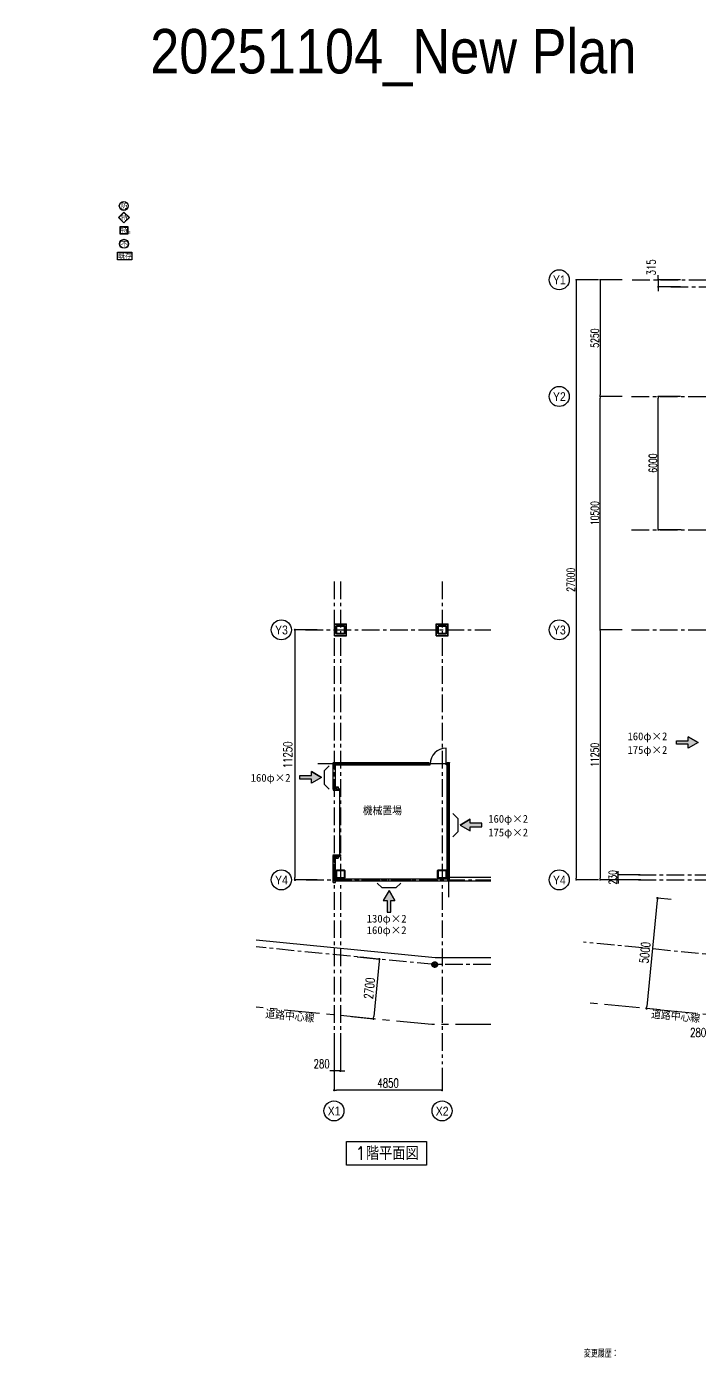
# Model space of a CAD drawing. Extents: x -119186 to 81257, y 1814 to 147180.
# Drawn here: x -5463 to 24789, y 3006 to 62880 of the extents above; entities that cross this region are included whole.
import ezdxf
from ezdxf.enums import TextEntityAlignment as Align

# ---------------------------------------------------------------- set-up
doc = ezdxf.new("R2010")
doc.units = 0
doc.header["$LTSCALE"] = 12.7
doc.header["$MEASUREMENT"] = 0
doc.header["$PDMODE"] = 1
doc.header["$PDSIZE"] = -2
doc.linetypes.add('CENTER', pattern=[2, 1.25, -0.25, 0.25, -0.25])
doc.layers.get('0').update_dxf_attribs({"linetype": 'CONTINUOUS'})
doc.layers.get('DEFPOINTS').update_dxf_attribs({"color": 1, "linetype": 'CONTINUOUS'})
for name, color, linetype in [('0-1', 7, 'CONTINUOUS'), ('0-5', 7, 'CONTINUOUS'), ('1-1', 7, 'CONTINUOUS'), ('1-4', 7, 'CONTINUOUS'), ('2-2', 7, 'CONTINUOUS'), ('80_SHELL_TEXT', 7, 'CONTINUOUS'), ('__', 7, 'CONTINUOUS'), ('______-3', 206, 'CONTINUOUS'), ('A_寸法', 9, 'CONTINUOUS'), ('A_建築（下図）', 8, 'CONTINUOUS'), ('A_敷地境界線', 1, 'CENTER'), ('A_記述', 3, 'CONTINUOUS'), ('A_通り芯', 8, 'CENTER'), ('A_通り記号', 2, 'CENTER'), ('A_道路中心線', 8, 'CENTER'), ('G0-MOJI', 7, 'CONTINUOUS')]:
    doc.layers.add(name, color=color, linetype=linetype)
doc.layers.add('A_冷媒用スリーブ', color=1, linetype='CONTINUOUS', true_color=0xff0000)
doc.styles.add('Dim', font='simplex.shx', dxfattribs={"width": 0.7, "bigfont": 'extfont2.shx'})
doc.styles.add('KANSIM', font='SIMPLEX.shx', dxfattribs={"width": 0.7, "bigfont": 'extfont2.shx'})
doc.styles.get("Standard").update_dxf_attribs({"font": 'txt', "bigfont": 'BIGFONT.SHX'})
doc.styles.add('Standard-A', font='romans.shx', dxfattribs={"bigfont": 'extfont2.shx'})
doc.styles.add('ゴシック', font='MS Gothic.ttf', dxfattribs={"height": 4})
doc.styles.add('スタイル1', font='MS PGothic.ttf')
doc.styles.add('丸ゴチック', font='HGRSMP.TTF')
doc.dimstyles.new('1-200', dxfattribs={"dimscale": 200, "dimtxt": 3, "dimasz": 1, "dimexe": 1, "dimexo": 1, "dimgap": 1, "dimtad": 1, "dimdec": 0, "dimtxsty": 'Dim', "dimblk": 'DOT', "dimcen": 2.5, "dimadec": 0, "dimazin": 0, "dimtfac": 1, "dimtdec": 0, "dimtix": 1, "dimtmove": 2, "dimatfit": 3, "dimldrblk": '引出線', "dimfxl": 1, "dimlwd": -1, "dimlwe": -1, "dimarcsym": 0})

# ---------------------------------------------------------------- blocks, each defined once
blk = doc.blocks.new('_________')
at = {"layer": '______-3', "color": 4}
blk.add_point((0, 0), dxfattribs=at)
at = {"layer": '__', "color": 0, "flags": 1}
for tag in ['SQ_M', '__', '______', '__', '__']:
    blk.add_attdef(tag, (0, 0), '', height=0.18, dxfattribs=at)
blk = doc.blocks.new('_Dot')
at = {"color": 0, "linetype": 'ByBlock', "lineweight": -2}
blk.add_line((-0.5, 0), (-1, 0), dxfattribs=at)
at = {"color": 0, "linetype": 'ByBlock', "const_width": 0.5}
blk.add_lwpolyline([(-0.25, 0, 1), (0.25, 0, 1)], format="xyb", close=True, dxfattribs=at)
blk = doc.blocks.new('*D4')
at = {"layer": 'A_寸法', "color": 0, "transparency": 16777216}
for p, q in [((21324, 35740), (20324, 35740)), ((20324, 35660), (20324, 24570)), ((21324, 24490), (20324, 24490))]:
    blk.add_line(p, q, dxfattribs=at)
at = {"layer": 'DEFPOINTS', "color": 0, "transparency": 16777216}
for p in [(21324, 35740), (20324, 24490), (21324, 24490)]:
    blk.add_point(p, dxfattribs=at)
at = {"layer": 'A_寸法', "color": 0, "transparency": 16777216, "xscale": 80, "yscale": 80, "zscale": 80}
for p, rotation in [((20324, 35740), 90), ((20324, 24490), 270)]:
    blk.add_blockref('_Dot', p, dxfattribs=dict(at, rotation=rotation))
at = {"layer": 'A_寸法', "color": 0, "transparency": 16777216, "insert": (20084, 30115), "char_height": 360, "attachment_point": 5, "rotation": 90, "style": 'Dim'}
blk.add_mtext('11250', dxfattribs=at)
blk = doc.blocks.new('引出線')
at = {"color": 0, "linetype": 'ByBlock'}
for points in [[(0, 0), (-1.96, -0.4)], [(-1, 0), (0, 0)]]:
    blk.add_lwpolyline(points, dxfattribs=at)
blk = doc.blocks.new('*D5')
at = {"layer": 'A_寸法', "color": 0, "transparency": 16777216}
for p, q in [((21324, 46240), (20324, 46240)), ((20324, 35820), (20324, 46160)), ((21324, 35740), (20324, 35740))]:
    blk.add_line(p, q, dxfattribs=at)
at = {"layer": 'DEFPOINTS', "color": 0, "transparency": 16777216}
for p in [(20324, 46240), (21324, 46240), (21324, 35740)]:
    blk.add_point(p, dxfattribs=at)
at = {"layer": 'A_寸法', "color": 0, "transparency": 16777216, "xscale": 80, "yscale": 80, "zscale": 80}
for p, rotation in [((20324, 46240), 90), ((20324, 35740), 270)]:
    blk.add_blockref('_Dot', p, dxfattribs=dict(at, rotation=rotation))
at = {"layer": 'A_寸法', "color": 0, "transparency": 16777216, "insert": (20084, 40990), "char_height": 360, "attachment_point": 5, "rotation": 90, "style": 'Dim'}
blk.add_mtext('10500', dxfattribs=at)
blk = doc.blocks.new('*D6')
at = {"layer": 'A_寸法', "color": 0, "transparency": 16777216}
for p, q in [((21324, 51490), (20324, 51490)), ((20324, 51410), (20324, 46320)), ((21324, 46240), (20324, 46240))]:
    blk.add_line(p, q, dxfattribs=at)
at = {"layer": 'DEFPOINTS', "color": 0, "transparency": 16777216}
for p in [(21324, 51490), (20324, 46240), (21324, 46240)]:
    blk.add_point(p, dxfattribs=at)
at = {"layer": 'A_寸法', "color": 0, "transparency": 16777216, "xscale": 80, "yscale": 80, "zscale": 80}
for p, rotation in [((20324, 51490), 90), ((20324, 46240), 270)]:
    blk.add_blockref('_Dot', p, dxfattribs=dict(at, rotation=rotation))
at = {"layer": 'A_寸法', "color": 0, "transparency": 16777216, "insert": (20084, 48865), "char_height": 360, "attachment_point": 5, "rotation": 90, "style": 'Dim'}
blk.add_mtext('5250', dxfattribs=at)
blk = doc.blocks.new('*D7')
at = {"layer": 'A_寸法', "color": 0, "transparency": 16777216}
for p, q in [((20247, 51490), (19248, 51490)), ((19248, 51410), (19248, 24570)), ((20247, 24490), (19248, 24490))]:
    blk.add_line(p, q, dxfattribs=at)
at = {"layer": 'DEFPOINTS', "color": 0, "transparency": 16777216}
for p in [(20247, 51490), (19248, 24490), (20247, 24490)]:
    blk.add_point(p, dxfattribs=at)
at = {"layer": 'A_寸法', "color": 0, "transparency": 16777216, "xscale": 80, "yscale": 80, "zscale": 80}
for p, rotation in [((19248, 51490), 90), ((19248, 24490), 270)]:
    blk.add_blockref('_Dot', p, dxfattribs=dict(at, rotation=rotation))
at = {"layer": 'A_寸法', "color": 0, "transparency": 16777216, "insert": (19008, 37990), "char_height": 360, "attachment_point": 5, "rotation": 90, "style": 'Dim'}
blk.add_mtext('27000', dxfattribs=at)
blk = doc.blocks.new('*D8')
at = {"layer": 'A_寸法', "color": 0, "transparency": 16777216}
for p, q in [((23942, 46240), (22942, 46240)), ((22942, 40320), (22942, 46160)), ((23964, 40240), (22942, 40240))]:
    blk.add_line(p, q, dxfattribs=at)
at = {"layer": 'DEFPOINTS', "color": 0, "transparency": 16777216}
for p in [(22942, 46240), (23942, 46240), (23964, 40240)]:
    blk.add_point(p, dxfattribs=at)
at = {"layer": 'A_寸法', "color": 0, "transparency": 16777216, "xscale": 80, "yscale": 80, "zscale": 80}
for p, rotation in [((22942, 46240), 90), ((22942, 40240), 270)]:
    blk.add_blockref('_Dot', p, dxfattribs=dict(at, rotation=rotation))
at = {"layer": 'A_寸法', "color": 0, "transparency": 16777216, "insert": (22702, 43240), "char_height": 360, "attachment_point": 5, "rotation": 90, "style": 'Dim'}
blk.add_mtext('6000', dxfattribs=at)
blk = doc.blocks.new('*D9')
at = {"layer": 'A_寸法', "color": 0, "transparency": 16777216}
for p, q in [((22942, 51590), (22942, 51690)), ((23942, 51490), (22942, 51490)), ((22942, 51490), (22942, 51175)), ((23942, 51175), (22942, 51175)), ((22942, 51075), (22942, 50975))]:
    blk.add_line(p, q, dxfattribs=at)
at = {"layer": 'DEFPOINTS', "color": 0, "transparency": 16777216}
for p in [(22942, 51175), (23942, 51490), (23942, 51175)]:
    blk.add_point(p, dxfattribs=at)
at = {"layer": 'A_寸法', "color": 0, "transparency": 16777216, "xscale": 100, "yscale": 100, "zscale": 100}
for p, rotation in [((22942, 51490), 270), ((22942, 51175), 90)]:
    blk.add_blockref('_Dot', p, dxfattribs=dict(at, rotation=rotation))
at = {"layer": 'A_寸法', "color": 0, "transparency": 16777216, "insert": (22622, 52048), "char_height": 400, "attachment_point": 5, "rotation": 90, "style": 'Dim'}
blk.add_mtext('315', dxfattribs=at)
blk = doc.blocks.new('*D12')
at = {"layer": 'A_寸法', "color": 0, "transparency": 16777216}
for p, q in [((22894, 23574), (22421, 18798)), ((23514, 23614), (22904, 23674)), ((23021, 18638), (22412, 18698))]:
    blk.add_line(p, q, dxfattribs=at)
at = {"layer": 'DEFPOINTS', "color": 0, "transparency": 16777216}
for p in [(23514, 23614), (22412, 18698), (23021, 18638)]:
    blk.add_point(p, dxfattribs=at)
at = {"layer": 'A_寸法', "color": 0, "transparency": 16777216, "xscale": 100, "yscale": 100, "zscale": 100}
for p, rotation in [((22904, 23674), 84.34667987780931), ((22412, 18698), 264.3466798778093)]:
    blk.add_blockref('_Dot', p, dxfattribs=dict(at, rotation=rotation))
at = {"layer": 'A_寸法', "color": 0, "transparency": 16777216, "insert": (22339, 21218), "char_height": 400, "attachment_point": 5, "rotation": 84.34668, "style": 'Dim'}
blk.add_mtext('5000', dxfattribs=at)
blk = doc.blocks.new('*D20')
at = {"layer": 'A_寸法', "color": 0, "transparency": 16777216}
for p, q in [((25300, 18300), (25300, 17301)), ((25580, 18300), (25580, 17301)), ((25200, 17301), (25100, 17301)), ((25580, 17301), (25300, 17301)), ((25680, 17301), (25780, 17301))]:
    blk.add_line(p, q, dxfattribs=at)
at = {"layer": 'DEFPOINTS', "color": 0, "transparency": 16777216}
for p in [(25300, 18300), (25580, 18300), (25300, 17301)]:
    blk.add_point(p, dxfattribs=at)
at = {"layer": 'A_寸法', "color": 0, "transparency": 16777216, "xscale": 100, "yscale": 100, "zscale": 100}
blk.add_blockref('_Dot', (25300, 17301), dxfattribs=at)
at = {"layer": 'A_寸法', "color": 0, "transparency": 16777216, "xscale": 100, "yscale": 100, "zscale": 100, "rotation": 180}
blk.add_blockref('_Dot', (25580, 17301), dxfattribs=at)
at = {"layer": 'A_寸法', "color": 0, "transparency": 16777216, "insert": (24736, 17621), "char_height": 400, "attachment_point": 5, "style": 'Dim'}
blk.add_mtext('280', dxfattribs=at)
blk = doc.blocks.new('*D23')
at = {"layer": 'A_寸法', "color": 0, "transparency": 16777216}
for p, q in [((21132, 24800), (21132, 24880)), ((22132, 24720), (21132, 24720)), ((21132, 24490), (21132, 24720)), ((22154, 24490), (21132, 24490)), ((21132, 24410), (21132, 24330))]:
    blk.add_line(p, q, dxfattribs=at)
at = {"layer": 'DEFPOINTS', "color": 0, "transparency": 16777216}
for p in [(21132, 24720), (22132, 24720), (22154, 24490)]:
    blk.add_point(p, dxfattribs=at)
at = {"layer": 'A_寸法', "color": 0, "transparency": 16777216, "xscale": 80, "yscale": 80, "zscale": 80}
for p, rotation in [((21132, 24720), 270), ((21132, 24490), 90)]:
    blk.add_blockref('_Dot', p, dxfattribs=dict(at, rotation=rotation))
at = {"layer": 'A_寸法', "color": 0, "transparency": 16777216, "insert": (20892, 24605), "char_height": 360, "attachment_point": 5, "rotation": 90, "style": 'Dim'}
blk.add_mtext('230', dxfattribs=at)
blk = doc.blocks.new('*D32')
at = {"layer": 'A_寸法', "color": 0, "transparency": 16777216}
for p, q in [((8367, 16028), (8367, 15028)), ((13217, 16028), (13217, 15028)), ((13117, 15028), (8467, 15028))]:
    blk.add_line(p, q, dxfattribs=at)
at = {"layer": 'DEFPOINTS', "color": 0, "transparency": 16777216}
for p in [(8367, 16028), (13217, 16028), (8367, 15028)]:
    blk.add_point(p, dxfattribs=at)
at = {"layer": 'A_寸法', "color": 0, "transparency": 16777216, "xscale": 100, "yscale": 100, "zscale": 100, "rotation": 180}
blk.add_blockref('_Dot', (8367, 15028), dxfattribs=at)
at = {"layer": 'A_寸法', "color": 0, "transparency": 16777216, "xscale": 100, "yscale": 100, "zscale": 100}
blk.add_blockref('_Dot', (13217, 15028), dxfattribs=at)
at = {"layer": 'A_寸法', "color": 0, "transparency": 16777216, "insert": (10792, 15348), "char_height": 400, "attachment_point": 5, "style": 'Dim'}
blk.add_mtext('4850', dxfattribs=at)
blk = doc.blocks.new('*D33')
at = {"layer": 'A_寸法', "color": 0, "transparency": 16777216}
for p, q in [((8367, 16893), (8367, 15893)), ((8647, 16893), (8647, 15893)), ((8267, 15893), (8167, 15893)), ((8647, 15893), (8367, 15893)), ((8747, 15893), (8847, 15893))]:
    blk.add_line(p, q, dxfattribs=at)
at = {"layer": 'DEFPOINTS', "color": 0, "transparency": 16777216}
for p in [(8367, 16893), (8647, 16893), (8367, 15893)]:
    blk.add_point(p, dxfattribs=at)
at = {"layer": 'A_寸法', "color": 0, "transparency": 16777216, "xscale": 100, "yscale": 100, "zscale": 100}
blk.add_blockref('_Dot', (8367, 15893), dxfattribs=at)
at = {"layer": 'A_寸法', "color": 0, "transparency": 16777216, "xscale": 100, "yscale": 100, "zscale": 100, "rotation": 180}
blk.add_blockref('_Dot', (8647, 15893), dxfattribs=at)
at = {"layer": 'A_寸法', "color": 0, "transparency": 16777216, "insert": (7803, 16213), "char_height": 400, "attachment_point": 5, "style": 'Dim'}
blk.add_mtext('280', dxfattribs=at)
blk = doc.blocks.new('*D34')
at = {"layer": 'A_寸法', "color": 0, "transparency": 16777216}
for p, q in [((9405, 21024), (10400, 20925)), ((10390, 20826), (10144, 18338)), ((9139, 18337), (10134, 18238))]:
    blk.add_line(p, q, dxfattribs=at)
at = {"layer": 'DEFPOINTS', "color": 0, "transparency": 16777216}
for p in [(9405, 21024), (9139, 18337), (10134, 18238)]:
    blk.add_point(p, dxfattribs=at)
at = {"layer": 'A_寸法', "color": 0, "transparency": 16777216, "xscale": 100, "yscale": 100, "zscale": 100}
for p, rotation in [((10400, 20925), 84.34667984094439), ((10134, 18238), 264.3466798409444)]:
    blk.add_blockref('_Dot', p, dxfattribs=dict(at, rotation=rotation))
at = {"layer": 'A_寸法', "color": 0, "transparency": 16777216, "insert": (9948, 19613), "char_height": 400, "attachment_point": 5, "rotation": 84.34668, "style": 'Dim'}
blk.add_mtext('2700', dxfattribs=at)
blk = doc.blocks.new('*D35')
at = {"layer": 'A_寸法', "color": 0, "transparency": 16777216}
for p, q in [((7602, 35740), (6602, 35740)), ((6602, 35640), (6602, 24590)), ((7602, 24490), (6602, 24490))]:
    blk.add_line(p, q, dxfattribs=at)
at = {"layer": 'DEFPOINTS', "color": 0, "transparency": 16777216}
for p in [(7602, 35740), (6602, 24490), (7602, 24490)]:
    blk.add_point(p, dxfattribs=at)
at = {"layer": 'A_寸法', "color": 0, "transparency": 16777216, "xscale": 100, "yscale": 100, "zscale": 100}
for p, rotation in [((6602, 35740), 90), ((6602, 24490), 270)]:
    blk.add_blockref('_Dot', p, dxfattribs=dict(at, rotation=rotation))
at = {"layer": 'A_寸法', "color": 0, "transparency": 16777216, "insert": (6282, 30115), "char_height": 400, "attachment_point": 5, "rotation": 90, "style": 'Dim'}
blk.add_mtext('11250', dxfattribs=at)

msp = doc.modelspace()

# ---------------------------------------------------------------- hatches: boundary and pattern name
at = {"layer": 'A_冷媒用スリーブ'}
h = msp.add_hatch(color=256, dxfattribs=at)
h.dxf.hatch_style = 1
h.paths.add_polyline_path([(24737.5, 30671.1), (24287.7, 30930.7), (24287.7, 30749.7), (23763, 30749.7), (23763, 30592.4), (24287.7, 30592.4), (24287.7, 30411.4)])
h = msp.add_hatch(color=256, dxfattribs=at)
h.dxf.hatch_style = 1
h.paths.add_polyline_path([(7794.4, 29101.7), (7344.6, 29361.4), (7344.6, 29180.3), (6819.9, 29180.3), (6819.9, 29023), (7344.6, 29023), (7344.6, 28842)])
h = msp.add_hatch(color=256, dxfattribs=at)
h.dxf.hatch_style = 1
h.paths.add_polyline_path([(14489.1, 26697.8), (14489.1, 26878.8), (15013.7, 26878.8), (15013.7, 27036.1), (14489.1, 27036.1), (14489.1, 27217.2), (14039.3, 26957.5)])
h = msp.add_hatch(color=256, dxfattribs=at)
h.dxf.hatch_style = 1
h.paths.add_polyline_path([(10574.1, 23559.9), (10755.1, 23559.9), (10755.1, 23035.2), (10912.4, 23035.2), (10912.4, 23559.9), (11093.4, 23559.9), (10833.7, 24009.7)])

# ---------------------------------------------------------------- linework, layer by layer
at = {"layer": '0-1', "color": 7, "linetype": 'Continuous'}
for p in [(-3790.5, 4528.6), (-3790.5, 4527.4), (-3789.2, 4528.6), (-3789.2, 4527.4)]:
    msp.add_point(p, dxfattribs=at)
at = {"layer": '0-5', "color": 7, "linetype": 'Continuous'}
for p in [(-5065.2, 4396.6), (-5043.6, 4453.2), (-5043.6, 4451.7), (-5042.1, 4453.2), (-5042.1, 4451.7), (-4968.1, 4398.1), (-4968.1, 4396.6), (-4966.6, 4398.1), (-4966.6, 4396.6), (-4961.3, 4396.6), (-4878.1, 4576.3), (-4878.1, 4570.3), (-4872.1, 4576.3), (-4872.1, 4570.3), (-4842.7, 4576.3), (-4842.7, 4570.3), (-4836.7, 4576.3), (-4836.7, 4570.3), (-4791.5, 4576.3), (-4791.5, 4570.3), (-4785.5, 4576.3), (-4785.5, 4570.3), (-3378, 4395), (-3356.5, 4451.6), (-3356.5, 4450.1), (-3355, 4451.6), (-3355, 4450.1), (-3274.2, 4395)]:
    msp.add_point(p, dxfattribs=at)
at = {"layer": '1-1', "color": 7, "linetype": 'Continuous'}
for p in [(-3767.3, 4528.6), (-3767.3, 4527.4), (-3766.1, 4528.6), (-3766.1, 4527.4)]:
    msp.add_point(p, dxfattribs=at)
at = {"layer": '1-4', "color": 7, "linetype": 'Continuous'}
for p in [(-5463.4, 4354.6), (-5463.4, 4354.6), (-5081.9, 4367.2), (-5081.9, 4367.2), (-4997.5, 4531.2), (-4962.6, 4531.2), (-4828.9, 4492.9), (-4825.8, 4396.2), (-4818.1, 4499.1), (-4815.7, 4481.2), (-4804.7, 4500.9), (-4804.7, 4500.9), (-4804.1, 4496.2), (-4804.1, 4496.2), (-3791, 4391.7), (-3765.3, 4391.7), (-3765.3, 4391.7), (-3765.3, 4378.8), (-3550, 4392.3), (-3549.7, 4529.8), (-3546.4, 4530.3), (-3546.4, 4530.3), (-3310.4, 4529.6), (-3275.5, 4529.6), (-3138.7, 4394.6), (-3128.6, 4479.6)]:
    msp.add_point(p, dxfattribs=at)
at = {"layer": '2-2', "color": 7, "linetype": 'Continuous'}
for p in [(-4826.7, 4459.4), (-3139.6, 4457.9)]:
    msp.add_point(p, dxfattribs=at)
at = {"layer": 'A_冷媒用スリーブ'}
for p, q in [((24737.5, 30671.1), (24287.7, 30930.7)), ((24737.5, 30671.1), (24287.7, 30411.4)), ((7794.4, 29101.7), (7344.6, 29361.4)), ((7794.4, 29101.7), (7344.6, 28842)), ((14039.3, 26957.5), (14489.1, 27217.2)), ((14039.3, 26957.5), (14489.1, 26697.8)), ((10833.7, 24009.7), (10574.1, 23559.9)), ((10833.7, 24009.7), (11093.4, 23559.9))]:
    msp.add_line(p, q, dxfattribs=at)
for points in [[(23763, 30749.7), (24287.7, 30749.7), (24287.7, 30930.7), (24737.5, 30671.1), (24287.7, 30411.4), (24287.7, 30592.4), (23763, 30592.4), (23763, 30749.7)], [(6819.9, 29180.3), (7344.6, 29180.3), (7344.6, 29361.4), (7794.4, 29101.7), (7344.6, 28842), (7344.6, 29023), (6819.9, 29023), (6819.9, 29180.3)], [(8134.1, 29626.5), (7909.5, 29402.1), (7909.5, 28797.3), (8134.1, 28572.9)], [(13699.6, 27482.3), (13924.1, 27257.9), (13924.1, 26653.1), (13699.6, 26428.7)], [(15013.7, 27036.1), (14489.1, 27036.1), (14489.1, 27217.2), (14039.3, 26957.5), (14489.1, 26697.8), (14489.1, 26878.8), (15013.7, 26878.8), (15013.7, 27036.1)], [(11358.6, 24349.3), (11134.2, 24124.8), (10529.4, 24124.8), (10305, 24349.3)], [(10912.4, 23035.2), (10912.4, 23559.9), (11093.4, 23559.9), (10833.7, 24009.7), (10574.1, 23559.9), (10755.1, 23559.9), (10755.1, 23035.2), (10912.4, 23035.2)]]:
    msp.add_lwpolyline(points, dxfattribs=at)
at = {"layer": 'A_建築（下図）', "color": 8, "linetype": 'Continuous'}
for p, q in [((8389.8, 36014.9), (8374.8, 35999.9)), ((8374.8, 35479.9), (8374.8, 35999.9)), ((8384.8, 36004.9), (8914.8, 36004.9)), ((8384.8, 35474.9), (8384.8, 36004.9)), ((8384.8, 35998.9), (8908.8, 35998.9)), ((8389.8, 36014.9), (8909.8, 36014.9)), ((8390.8, 35480.9), (8390.8, 35998.9)), ((8908.8, 35480.9), (8908.8, 35998.9)), ((8909.8, 36014.9), (8924.8, 35999.9)), ((8914.8, 35474.9), (8914.8, 36004.9)), ((8924.8, 35479.9), (8924.8, 35999.9)), ((12964.8, 36014.9), (12949.8, 35999.9)), ((12949.8, 35479.9), (12949.8, 35999.9)), ((12959.8, 36004.9), (13489.8, 36004.9)), ((12959.8, 35474.9), (12959.8, 36004.9)), ((12959.8, 35998.9), (13483.8, 35998.9)), ((12964.8, 36014.9), (13484.8, 36014.9)), ((12965.8, 35480.9), (12965.8, 35998.9)), ((13483.8, 35480.9), (13483.8, 35998.9)), ((13484.8, 36014.9), (13499.8, 35999.9)), ((13489.8, 35474.9), (13489.8, 36004.9)), ((13499.8, 35479.9), (13499.8, 35999.9)), ((8374.8, 35479.9), (8389.8, 35464.9)), ((8384.8, 35480.9), (8908.8, 35480.9)), ((8384.8, 35474.9), (8914.8, 35474.9)), ((8389.8, 35464.9), (8909.8, 35464.9)), ((8924.8, 35479.9), (8909.8, 35464.9)), ((12949.8, 35479.9), (12964.8, 35464.9)), ((12959.8, 35480.9), (13483.8, 35480.9)), ((12959.8, 35474.9), (13489.8, 35474.9)), ((12964.8, 35464.9), (13484.8, 35464.9)), ((13499.8, 35479.9), (13484.8, 35464.9)), ((13399.8, 29694.9), (13399.8, 30414.9)), ((7628, 29719.9), (13504.8, 29719.9)), ((8324.8, 29761.9), (8332.8, 29769.9)), ((8324.8, 28577.9), (8324.8, 29761.9)), ((8324.8, 29571.6), (8424.8, 29471.6)), ((8324.8, 29527.3), (8424.8, 29427.3)), ((8332.8, 29769.9), (8416.8, 29769.9)), ((8374.8, 29719.9), (13504.8, 29719.9)), ((8416.8, 29769.9), (8424.8, 29761.9)), ((8424.8, 29769.9), (12616.8, 29769.9)), ((8424.8, 28577.9), (8424.8, 29761.9)), ((8424.8, 29669.9), (12616.8, 29669.9)), ((8682.2, 29769.9), (8782.2, 29669.9)), ((8726.6, 29769.9), (8826.6, 29669.9)), ((9024.8, 29669.9), (9024.8, 29769.9)), ((9282.2, 29769.9), (9382.2, 29669.9)), ((9326.6, 29769.9), (9426.6, 29669.9)), ((9624.8, 29669.9), (9624.8, 29769.9)), ((9882.2, 29769.9), (9982.2, 29669.9)), ((9926.6, 29769.9), (10026.6, 29669.9)), ((10224.8, 29669.9), (10224.8, 29769.9)), ((10482.2, 29769.9), (10582.2, 29669.9)), ((10526.6, 29769.9), (10626.6, 29669.9)), ((10824.8, 29669.9), (10824.8, 29769.9)), ((11082.2, 29769.9), (11182.2, 29669.9)), ((11126.6, 29769.9), (11226.6, 29669.9)), ((11424.8, 29669.9), (11424.8, 29769.9)), ((11682.2, 29769.9), (11782.2, 29669.9)), ((11726.6, 29769.9), (11826.6, 29669.9)), ((12024.8, 29669.9), (12024.8, 29769.9)), ((12282.2, 29769.9), (12382.2, 29669.9)), ((12326.6, 29769.9), (12426.6, 29669.9)), ((12616.8, 29769.9), (12624.8, 29761.9)), ((12624.8, 29677.9), (12616.8, 29669.9)), ((12624.8, 29677.9), (12624.8, 29761.9)), ((12639.8, 29659.9), (12639.8, 29729.9)), ((12639.8, 29729.9), (12664.8, 29729.9)), ((12639.8, 29659.9), (12679.8, 29659.9)), ((12664.8, 29694.9), (12664.8, 29729.9)), ((12664.8, 29694.9), (12679.8, 29694.9)), ((12679.8, 29659.9), (12679.8, 29694.9)), ((13414.8, 29694.9), (13399.8, 29694.9)), ((13399.8, 29659.9), (13399.8, 29694.9)), ((13439.8, 29659.9), (13399.8, 29659.9)), ((13414.8, 29694.9), (13414.8, 29729.9)), ((13439.8, 29729.9), (13414.8, 29729.9)), ((13439.8, 29659.9), (13439.8, 29729.9)), ((13454.8, 29761.9), (13462.8, 29769.9)), ((13462.8, 29769.9), (13454.8, 29761.9)), ((13454.8, 24539.9), (13454.8, 29761.9)), ((13454.8, 29478.6), (13554.8, 29378.6)), ((13454.8, 29434.3), (13554.8, 29334.3)), ((13462.8, 29769.9), (13546.8, 29769.9)), ((13504.8, 24489.9), (13504.8, 29719.9)), ((13504.8, 29719.9), (13504.8, 23719.5)), ((13546.8, 29769.9), (13554.8, 29761.9)), ((13554.8, 24439.9), (13554.8, 29761.9)), ((8324.8, 29169.9), (8424.8, 29169.9)), ((8324.8, 28971.6), (8424.8, 28871.6)), ((8324.8, 28927.3), (8424.8, 28827.3)), ((13454.8, 29119.9), (13554.8, 29119.9)), ((13454.8, 28878.6), (13554.8, 28778.6)), ((13454.8, 28834.3), (13554.8, 28734.3)), ((8314.8, 28549.9), (8314.8, 28519.9)), ((8344.8, 28549.9), (8314.8, 28549.9)), ((8314.8, 28519.9), (8602.3, 28519.9)), ((8332.8, 28569.9), (8324.8, 28577.9)), ((8332.8, 28569.9), (8416.8, 28569.9)), ((8344.8, 28569.9), (8344.8, 28549.9)), ((8424.8, 28577.9), (8416.8, 28569.9)), ((8454.8, 28624.9), (8454.8, 28664.9)), ((8454.8, 28614.9), (8454.8, 28574.9)), ((8457.1, 28624.5), (8457.1, 28665.3)), ((8457.1, 28615.3), (8457.1, 28574.5)), ((8459.4, 28667.6), (8550.2, 28667.6)), ((8474.8, 28622.2), (8459.4, 28622.2)), ((8474.8, 28617.6), (8459.4, 28617.6)), ((8459.4, 28572.2), (8550.2, 28572.2)), ((8459.8, 28669.9), (8549.8, 28669.9)), ((8459.8, 28619.9), (8474.8, 28619.9)), ((8459.8, 28619.9), (8474.8, 28619.9)), ((8459.8, 28569.9), (8549.8, 28569.9)), ((8474.8, 28619.9), (8474.8, 28622.2)), ((8474.8, 28619.9), (8474.8, 28617.6)), ((8534.8, 28622.2), (8534.8, 28619.9)), ((8550.2, 28622.2), (8534.8, 28622.2)), ((8549.8, 28619.9), (8534.8, 28619.9)), ((8549.8, 28619.9), (8534.8, 28619.9)), ((8534.8, 28617.6), (8534.8, 28619.9)), ((8550.2, 28617.6), (8534.8, 28617.6)), ((8552.5, 28665.3), (8552.5, 28624.5)), ((8552.5, 28574.5), (8552.5, 28615.3)), ((8554.8, 28624.9), (8554.8, 28664.9)), ((8554.8, 28614.9), (8554.8, 28574.9)), ((8554.8, 28599.9), (8556.8, 28599.9)), ((8554.8, 28579.9), (8644.8, 28579.9)), ((8556.8, 28599.9), (8556.8, 28581.9)), ((8556.8, 28581.9), (8637.3, 28581.9)), ((8602.3, 28519.9), (8602.3, 28579.9)), ((8614.8, 25559.9), (8614.8, 28579.9)), ((8627.3, 28534.9), (8627.3, 28519.9)), ((8644.8, 28519.9), (8627.3, 28519.9)), ((8637.3, 28581.9), (8637.3, 28579.9)), ((8644.8, 28519.9), (8644.8, 28579.9)), ((13454.8, 28519.9), (13554.8, 28519.9)), ((13454.8, 28278.6), (13554.8, 28178.6)), ((13454.8, 28234.3), (13554.8, 28134.3)), ((13454.8, 27919.9), (13554.8, 27919.9)), ((13454.8, 27678.6), (13554.8, 27578.6)), ((13454.8, 27634.3), (13554.8, 27534.3)), ((13454.8, 27319.9), (13554.8, 27319.9)), ((13454.8, 27078.6), (13554.8, 26978.6)), ((13454.8, 27034.3), (13554.8, 26934.3)), ((13454.8, 26719.9), (13554.8, 26719.9)), ((13454.8, 26478.6), (13554.8, 26378.6)), ((13454.8, 26434.3), (13554.8, 26334.3)), ((13454.8, 26119.9), (13554.8, 26119.9)), ((13454.8, 25878.6), (13554.8, 25778.6)), ((13454.8, 25834.3), (13554.8, 25734.3)), ((8314.8, 25619.9), (8602.3, 25619.9)), ((8314.8, 25589.9), (8314.8, 25619.9)), ((8344.8, 25589.9), (8314.8, 25589.9)), ((8332.8, 25569.9), (8324.8, 25561.9)), ((8324.8, 24377.9), (8324.8, 25561.9)), ((8324.8, 25371.6), (8424.8, 25271.6)), ((8324.8, 25327.3), (8424.8, 25227.3)), ((8332.8, 25569.9), (8416.8, 25569.9)), ((8344.8, 25569.9), (8344.8, 25589.9)), ((8416.8, 25569.9), (8424.8, 25561.9)), ((8424.8, 24377.9), (8424.8, 25561.9)), ((8454.8, 25524.9), (8454.8, 25564.9)), ((8454.8, 25514.9), (8454.8, 25474.9)), ((8457.1, 25524.5), (8457.1, 25565.3)), ((8457.1, 25515.3), (8457.1, 25474.5)), ((8459.4, 25567.6), (8550.2, 25567.6)), ((8474.8, 25522.2), (8459.4, 25522.2)), ((8474.8, 25517.6), (8459.4, 25517.6)), ((8459.4, 25472.2), (8550.2, 25472.2)), ((8459.8, 25569.9), (8549.8, 25569.9)), ((8459.8, 25519.9), (8474.8, 25519.9)), ((8459.8, 25519.9), (8474.8, 25519.9)), ((8459.8, 25469.9), (8549.8, 25469.9)), ((8474.8, 25519.9), (8474.8, 25522.2)), ((8474.8, 25519.9), (8474.8, 25517.6)), ((8534.8, 25522.2), (8534.8, 25519.9)), ((8550.2, 25522.2), (8534.8, 25522.2)), ((8549.8, 25519.9), (8534.8, 25519.9)), ((8534.8, 25517.6), (8534.8, 25519.9)), ((8549.8, 25519.9), (8534.8, 25519.9)), ((8550.2, 25517.6), (8534.8, 25517.6)), ((8552.5, 25565.3), (8552.5, 25524.5)), ((8552.5, 25474.5), (8552.5, 25515.3)), ((8554.8, 25524.9), (8554.8, 25564.9)), ((8554.8, 25559.9), (8644.8, 25559.9)), ((8554.8, 25539.9), (8556.8, 25539.9)), ((8554.8, 25514.9), (8554.8, 25474.9)), ((8556.8, 25557.9), (8637.3, 25557.9)), ((8556.8, 25539.9), (8556.8, 25557.9)), ((8602.3, 25619.9), (8602.3, 25559.9)), ((8627.3, 25604.9), (8627.3, 25619.9)), ((8644.8, 25619.9), (8627.3, 25619.9)), ((8637.3, 25557.9), (8637.3, 25559.9)), ((8644.8, 25619.9), (8644.8, 25559.9)), ((13454.8, 25519.9), (13554.8, 25519.9)), ((13454.8, 25278.6), (13554.8, 25178.6)), ((13454.8, 25234.3), (13554.8, 25134.3)), ((8324.8, 24919.9), (8424.8, 24919.9)), ((8324.8, 24771.6), (8424.8, 24671.6)), ((8324.8, 24727.3), (8424.8, 24627.3)), ((13454.8, 24919.9), (13554.8, 24919.9)), ((13454.8, 24678.6), (13554.8, 24578.6)), ((13454.8, 24634.3), (13554.8, 24534.3)), ((15415.7, 24589.9), (13554.8, 24589.9)), ((8324.8, 24377.9), (8332.8, 24369.9)), ((8332.8, 24369.9), (8416.8, 24369.9)), ((8416.8, 24369.9), (8424.8, 24377.9)), ((8424.8, 24539.9), (13554.8, 24539.9)), ((8424.8, 24439.9), (13554.8, 24439.9)), ((8682.2, 24539.9), (8782.2, 24439.9)), ((8726.6, 24539.9), (8826.6, 24439.9)), ((9024.8, 24439.9), (9024.8, 24539.9)), ((9282.2, 24539.9), (9382.2, 24439.9)), ((9326.6, 24539.9), (9426.6, 24439.9)), ((9624.8, 24439.9), (9624.8, 24539.9)), ((9882.2, 24539.9), (9982.2, 24439.9)), ((9926.6, 24539.9), (10026.6, 24439.9)), ((10224.8, 24439.9), (10224.8, 24539.9)), ((10482.2, 24539.9), (10582.2, 24439.9)), ((10526.6, 24539.9), (10626.6, 24439.9)), ((10824.8, 24439.9), (10824.8, 24539.9)), ((11082.2, 24539.9), (11182.2, 24439.9)), ((11126.6, 24539.9), (11226.6, 24439.9)), ((11424.8, 24439.9), (11424.8, 24539.9)), ((11682.2, 24539.9), (11782.2, 24439.9)), ((11726.6, 24539.9), (11826.6, 24439.9)), ((12024.8, 24439.9), (12024.8, 24539.9)), ((12282.2, 24539.9), (12382.2, 24439.9)), ((12326.6, 24539.9), (12426.6, 24439.9)), ((12624.8, 24439.9), (12624.8, 24539.9)), ((12882.2, 24539.9), (12982.2, 24439.9)), ((12926.6, 24539.9), (13026.6, 24439.9)), ((13224.8, 24439.9), (13224.8, 24539.9)), ((13224.8, 24439.9), (13224.8, 24539.9)), ((13554.8, 24439.9), (15415.7, 24439.9)), ((12902.5, 20978.8), (4851.8, 21775.7)), ((15415.7, 20980.1), (12902.5, 20978.8))]:
    msp.add_line(p, q, dxfattribs=at)
at = {"layer": 'A_建築（下図）', "color": 8, "linetype": 'Continuous', "flags": 128}
for points in [[(8479.8, 35939.9), (8819.8, 35939.9), (8849.8, 35909.9), (8849.8, 35569.9), (8819.8, 35539.9), (8479.8, 35539.9), (8449.8, 35569.9), (8449.8, 35909.9), (8479.8, 35939.9)], [(13054.8, 35939.9), (13394.8, 35939.9), (13424.8, 35909.9), (13424.8, 35569.9), (13394.8, 35539.9), (13054.8, 35539.9), (13024.8, 35569.9), (13024.8, 35909.9), (13054.8, 35939.9)], [(8807.8, 35564.9), (8491.8, 35564.9), (8474.8, 35581.9), (8474.8, 35897.9), (8491.8, 35914.9), (8807.8, 35914.9), (8824.8, 35897.9), (8824.8, 35581.9), (8807.8, 35564.9)], [(8807.8, 35576.9), (8491.8, 35576.9), (8486.8, 35581.9), (8486.8, 35897.9), (8491.8, 35902.9), (8807.8, 35902.9), (8812.8, 35897.9), (8812.8, 35581.9), (8807.8, 35576.9)], [(13382.8, 35564.9), (13066.8, 35564.9), (13049.8, 35581.9), (13049.8, 35897.9), (13066.8, 35914.9), (13382.8, 35914.9), (13399.8, 35897.9), (13399.8, 35581.9), (13382.8, 35564.9)], [(13382.8, 35576.9), (13066.8, 35576.9), (13061.8, 35581.9), (13061.8, 35897.9), (13066.8, 35902.9), (13382.8, 35902.9), (13387.8, 35897.9), (13387.8, 35581.9), (13382.8, 35576.9)], [(8479.8, 24944.9), (8819.8, 24944.9), (8849.8, 24914.9), (8849.8, 24574.9), (8819.8, 24544.9), (8479.8, 24544.9), (8449.8, 24574.9), (8449.8, 24914.9), (8479.8, 24944.9)], [(8807.8, 24569.9), (8491.8, 24569.9), (8474.8, 24586.9), (8474.8, 24902.9), (8491.8, 24919.9), (8807.8, 24919.9), (8824.8, 24902.9), (8824.8, 24586.9), (8807.8, 24569.9)], [(8807.8, 24581.9), (8491.8, 24581.9), (8486.8, 24586.9), (8486.8, 24902.9), (8491.8, 24907.9), (8807.8, 24907.9), (8812.8, 24902.9), (8812.8, 24586.9), (8807.8, 24581.9)], [(13049.8, 24944.9), (13389.8, 24944.9), (13419.8, 24914.9), (13419.8, 24574.9), (13389.8, 24544.9), (13049.8, 24544.9), (13019.8, 24574.9), (13019.8, 24914.9), (13049.8, 24944.9)], [(13377.8, 24569.9), (13061.8, 24569.9), (13044.8, 24586.9), (13044.8, 24902.9), (13061.8, 24919.9), (13377.8, 24919.9), (13394.8, 24902.9), (13394.8, 24586.9), (13377.8, 24569.9)], [(13377.8, 24581.9), (13061.8, 24581.9), (13056.8, 24586.9), (13056.8, 24902.9), (13061.8, 24907.9), (13377.8, 24907.9), (13382.8, 24902.9), (13382.8, 24586.9), (13377.8, 24581.9)]]:
    msp.add_lwpolyline(points, close=True, dxfattribs=at)
at = {"layer": 'A_建築（下図）', "color": 8, "linetype": 'Continuous'}
for centre, radius, start, end in [((13399.8, 29694.9), 720, 90, 180), ((8459.8, 28664.9), 5, 90, 180), ((8459.8, 28624.9), 5, 180, 270), ((8459.8, 28614.9), 5, 90, 180), ((8459.8, 28574.9), 5, 180, 270), ((8459.8, 28664.9), 2.7, 90, 180), ((8459.8, 28624.9), 2.7, 180, 270), ((8459.8, 28614.9), 2.7, 90, 180), ((8459.8, 28574.9), 2.7, 180, 270), ((8549.8, 28664.9), 5, 0, 90), ((8549.8, 28664.9), 2.7, 0, 90), ((8549.8, 28624.9), 2.7, 270, 0), ((8549.8, 28624.9), 5, 270, 0), ((8549.8, 28614.9), 5, 0, 90), ((8549.8, 28614.9), 2.7, 0, 90), ((8549.8, 28574.9), 2.7, 270, 0), ((8549.8, 28574.9), 5, 270, 0), ((8459.8, 25564.9), 5, 90, 180), ((8459.8, 25524.9), 5, 180, 270), ((8459.8, 25514.9), 5, 90, 180), ((8459.8, 25474.9), 5, 180, 270), ((8459.8, 25564.9), 2.7, 90, 180), ((8459.8, 25524.9), 2.7, 180, 270), ((8459.8, 25514.9), 2.7, 90, 180), ((8459.8, 25474.9), 2.7, 180, 270), ((8549.8, 25564.9), 5, 0, 90), ((8549.8, 25564.9), 2.7, 0, 90), ((8549.8, 25524.9), 2.7, 270, 0), ((8549.8, 25524.9), 5, 270, 0), ((8549.8, 25514.9), 5, 0, 90), ((8549.8, 25514.9), 2.7, 0, 90), ((8549.8, 25474.9), 2.7, 270, 0), ((8549.8, 25474.9), 5, 270, 0)]:
    msp.add_arc(centre, radius, start, end, dxfattribs=at)
at = {"layer": 'A_敷地境界線', "color": 8, "ltscale": 50}
for p, q in [((29812.7, 20678.7), (19582.5, 21691.4)), ((12887.9, 20678.7), (4851.8, 21474.2)), ((12812.7, 20604), (12813.1, 20754)), ((12962.7, 20603.5), (12812.7, 20604)), ((12812.9, 20679), (12962.9, 20678.5)), ((12813.1, 20754), (12963.1, 20753.5)), ((12888.1, 20753.7), (12887.7, 20603.7)), ((15415.7, 20680.1), (12887.9, 20678.8)), ((12963.1, 20753.5), (12962.7, 20603.5))]:
    msp.add_line(p, q, dxfattribs=at)
msp.add_circle((12887.9, 20678.7), 125, dxfattribs=at)
at = {"layer": 'A_記述', "color": 8}
msp.add_lwpolyline([(8913.4, 12714.7), (12516.7, 12714.7), (12516.7, 11651.2), (8913.4, 11651.2)], close=True, dxfattribs=at)
at = {"layer": 'A_通り芯', "color": 8, "ltscale": 50}
for p, q in [((21773.5, 51489.9), (78908.4, 51489.9)), ((23498.5, 51174.9), (78908.4, 51174.9)), ((21742.7, 46239.9), (78877.6, 46239.9)), ((21742.7, 40239.9), (78877.6, 40239.9)), ((8366.8, 37909.3), (8366.8, 16205.9)), ((8646.8, 37909.3), (8646.8, 16205.9)), ((13216.8, 37909.3), (13216.8, 16205.9)), ((7071.5, 35739.9), (15415.7, 35739.9)), ((21742.7, 35739.9), (78877.6, 35739.9)), ((22047.1, 24719.9), (78257.9, 24719.9)), ((7102.3, 24489.9), (15415.7, 24489.9)), ((22047.1, 24489.9), (78257.9, 24489.9))]:
    msp.add_line(p, q, dxfattribs=at)
at = {"layer": 'A_通り記号', "color": 8, "linetype": 'Continuous'}
for centre in [(18486.8, 51489.9), (18486.8, 46239.9), (5990.3, 35739.9), (18486.8, 35739.9), (5990.3, 24489.9), (18486.8, 24489.9), (8358, 14096.3), (13216.8, 14096.2)]:
    msp.add_circle(centre, 450, dxfattribs=at)
at = {"layer": 'A_道路中心線', "color": 8, "ltscale": 100}
for p, q in [((12754.9, 17978.7), (4851.8, 18761)), ((29679.7, 17978.7), (19582.5, 18978.2)), ((15415.7, 17980.1), (12754.9, 17978.7))]:
    msp.add_line(p, q, dxfattribs=at)
at = {"layer": 'G0-MOJI', "color": 10}
for points in [[(-1087, 54532.9), (-843.1, 54288.9), (-1087, 54045), (-1331, 54288.9)], [(-1087, 54529.3), (-846.6, 54288.9), (-1087, 54048.5), (-1327.5, 54288.9)], [(-1087, 54525.8), (-850.2, 54288.9), (-1087, 54052), (-1323.9, 54288.9)], [(-1087, 54522.3), (-853.7, 54288.9), (-1087, 54055.6), (-1320.4, 54288.9)], [(-1087, 54518.7), (-857.2, 54288.9), (-1087, 54059.1), (-1316.9, 54288.9)], [(-1257, 53885.4), (-912, 53885.4), (-912, 53540.4), (-1257, 53540.4)], [(-1254.5, 53882.9), (-914.5, 53882.9), (-914.5, 53542.9), (-1254.5, 53542.9)], [(-1252, 53880.4), (-917, 53880.4), (-917, 53545.4), (-1252, 53545.4)], [(-1249.5, 53877.9), (-919.5, 53877.9), (-919.5, 53547.9), (-1249.5, 53547.9)], [(-1247, 53875.4), (-922, 53875.4), (-922, 53550.4), (-1247, 53550.4)]]:
    msp.add_lwpolyline(points, close=True, dxfattribs=at)
at = {"layer": 'G0-MOJI', "color": 4}
msp.add_lwpolyline([(-1379.2, 52732.9), (-733.8, 52732.9), (-733.8, 52387.9), (-1379.2, 52387.9)], close=True, dxfattribs=at)
at = {"layer": 'G0-MOJI', "color": 10}
for centre, radius in [((-1093.2, 54815.1), 202.2), ((-1093.2, 54815.1), 199.7), ((-1093.2, 54815.1), 197.2), ((-1093.2, 54815.1), 194.7), ((-1093.2, 54815.1), 192.2), ((-1084.4, 53107.5), 202.2), ((-1084.4, 53107.5), 199.7), ((-1084.4, 53107.5), 197.2), ((-1084.4, 53107.5), 194.7), ((-1084.4, 53107.5), 192.2)]:
    msp.add_circle(centre, radius, dxfattribs=at)

# ---------------------------------------------------------------- block references
at = {"layer": '80_SHELL_TEXT', "color": 4, "xscale": 0.005, "yscale": 0.005, "zscale": 0.005}
for p in [(-5415.7, 4413.7), (-3739.6, 4413.3), (-3739.6, 4400)]:
    msp.add_blockref('_________', p, dxfattribs=at)

# ---------------------------------------------------------------- texts
at = {"layer": 'A_冷媒用スリーブ', "style": 'ゴシック'}
for s, p in [('160φ×2', (21557.5, 30775.1)), ('175φ×2', (21557.5, 30160.6)), ('160φ×2', (4614.5, 28907)), ('160φ×2', (15294.6, 27061.6)), ('175φ×2', (15294.6, 26447)), ('130φ×2', (9831.4, 22570.5)), ('160φ×2', (9831.4, 22051.4))]:
    msp.add_text(s, height=350, dxfattribs=at).set_placement(p)
at = {"layer": 'A_記述', "color": 8, "style": 'Standard-A', "width": 0.9}
msp.add_text('機械置場', height=350, dxfattribs=at).set_placement((9652.4, 27405.2))
for p in [(5275.1, 18445.6), (22623.6, 18435.7)]:
    msp.add_text('道路中心線', height=350, rotation=354.640683, dxfattribs=at).set_placement(p, align=Align.MIDDLE_LEFT)
msp.add_text('1階平面図', height=600, dxfattribs=at).set_placement((9327.9, 12488.1), align=Align.TOP_LEFT)
at = {"layer": 'A_通り記号', "color": 8, "linetype": 'Continuous', "style": 'スタイル1', "width": 0.9}
for s, p in [('Y1', (18492.6, 51482.9)), ('Y2', (18492.6, 46232.9)), ('Y3', (5996.1, 35732.9)), ('Y3', (18492.6, 35732.9)), ('Y4', (5996.1, 24482.9)), ('Y4', (18492.6, 24482.9)), ('X1', (8363.8, 14089.3)), ('X2', (13222.6, 14089.2))]:
    msp.add_text(s, height=400, dxfattribs=at).set_placement(p, align=Align.MIDDLE)
at = {"layer": 'DEFPOINTS', "style": 'KANSIM', "width": 0.7}
msp.add_text('変更履歴：', height=320, dxfattribs=at).set_placement((19593.5, 3167.1), align=Align.MIDDLE_LEFT)
at = {"layer": 'G0-MOJI', "color": 3, "style": '丸ゴチック', "width": 0.9}
msp.add_text('20251104_New Plan', height=2000, dxfattribs=at).set_placement((93.7, 60773.8))
at = {"layer": 'G0-MOJI', "color": 10, "style": '丸ゴチック'}
for s, height, p in [('防', 225, (-1233.8, 54719)), ('特', 225, (-1233.8, 54178.5)), ('特', 225, (-1233.8, 53608.9)), ('S', 125, (-910.1, 53562)), ('不', 225, (-1233.8, 52993.1))]:
    msp.add_text(s, height=height, dxfattribs=at).set_placement(p)
at = {"layer": 'G0-MOJI', "color": 4, "style": '丸ゴチック'}
msp.add_text('既存', height=225, dxfattribs=at).set_placement((-1356, 52456.4))

# ---------------------------------------------------------------- dimensions: what is measured, and where the dimension line sits
at = {"layer": 'A_寸法', "color": 8}
for base, p1, p2, angle, picture, middle in [((22942.2, 51174.9), (23942, 51489.9), (23942, 51174.9), 270, '*D9', (22622.2, 52047.8)), ((25299.6, 17300.6), (25579.6, 18300.5), (25299.6, 18300.5), 180, '*D20', (24735.6, 17620.6)), ((8366.8, 15892.9), (8646.8, 16892.8), (8366.8, 16892.8), 180, '*D33', (7802.7, 16212.9))]:
    dim = msp.add_linear_dim(base=base, p1=p1, p2=p2, angle=angle, dimstyle='1-200', override={"dimtxt": 2, "dimasz": 0.5, "dimexe": 0, "dimexo": 0, "dimgap": 0.6}, dxfattribs=at)
    dim.commit()
    dim.dimension.update_dxf_attribs({"geometry": picture, "text_midpoint": middle, "dimtype": 160})
for base, p1, p2, angle, override, picture, middle in [((19247.6, 24489.9), (20247.5, 51489.9), (20247.5, 24489.9), 270, {"dimtxt": 1.8, "dimasz": 0.4, "dimexe": 0, "dimexo": 0, "dimgap": 0.3}, '*D7', (19007.6, 37989.9)), ((20324.2, 46239.9), (21324.1, 51489.9), (21324.1, 46239.9), 270, {"dimtxt": 1.8, "dimasz": 0.4, "dimexe": 0, "dimexo": 0, "dimgap": 0.3}, '*D6', (20084.2, 48864.9)), ((20324.2, 46239.9), (21324.1, 35739.9), (21324.1, 46239.9), 90, {"dimtxt": 1.8, "dimasz": 0.4, "dimexe": 0, "dimexo": 0, "dimgap": 0.3}, '*D5', (20084.2, 40989.9)), ((22942.2, 46239.9), (23964.2, 40239.9), (23942, 46239.9), 90, {"dimtxt": 1.8, "dimasz": 0.4, "dimexe": 0, "dimexo": 0, "dimgap": 0.3}, '*D8', (22702.2, 43239.9)), ((6602.3, 24489.9), (7602.2, 35739.9), (7602.2, 24489.9), 270, {"dimtxt": 2, "dimasz": 0.5, "dimexe": 0, "dimexo": 0, "dimgap": 0.6}, '*D35', (6282.3, 30114.9)), ((20324.2, 24489.9), (21324.1, 35739.9), (21324.1, 24489.9), 270, {"dimtxt": 1.8, "dimasz": 0.4, "dimexe": 0, "dimexo": 0, "dimgap": 0.3}, '*D4', (20084.2, 30114.9)), ((21131.7, 24719.9), (22153.7, 24489.9), (22131.5, 24719.9), 90, {"dimtxt": 1.8, "dimasz": 0.4, "dimexe": 0, "dimexo": 0, "dimgap": 0.3}, '*D23', (20891.7, 24604.9)), ((22411.5, 18698.2), (23513.7, 23613.5), (23021.1, 18637.8), 264.34668, {"dimtxt": 2, "dimasz": 0.5, "dimexe": 0, "dimexo": 0, "dimgap": 0.6}, '*D12', (22339.4, 21217.5)), ((10133.7, 18238.2), (9404.6, 21023.5), (9138.7, 18336.7), 264.34668, {"dimtxt": 2, "dimasz": 0.5, "dimexe": 0, "dimexo": 0, "dimgap": 0.6}, '*D34', (9948.2, 19613.1)), ((8366.8, 15028.4), (13216.8, 16028.3), (8366.8, 16028.3), 180, {"dimtxt": 2, "dimasz": 0.5, "dimexe": 0, "dimexo": 0, "dimgap": 0.6}, '*D32', (10791.8, 15348.4))]:
    dim = msp.add_linear_dim(base=base, p1=p1, p2=p2, angle=angle, dimstyle='1-200', override=override, dxfattribs=at)
    dim.commit()
    dim.dimension.update_dxf_attribs({"geometry": picture, "text_midpoint": middle})

doc.saveas('drawing.dxf')
